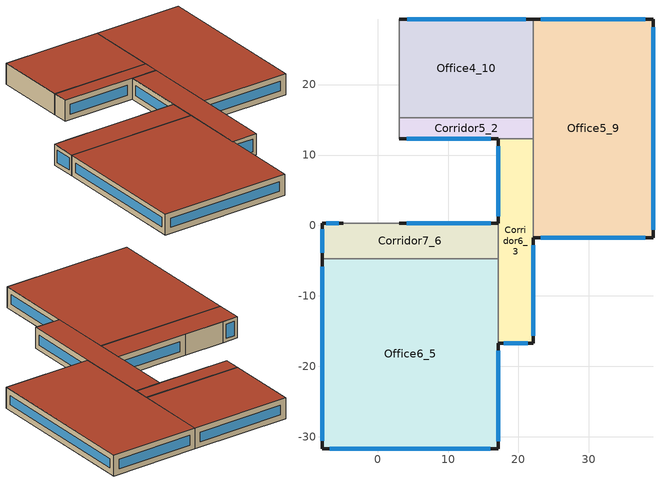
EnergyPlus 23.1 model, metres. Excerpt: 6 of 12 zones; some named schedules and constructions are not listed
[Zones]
Corridor5_2
 floor outside (90.1-2019 Nonresidential CZ 0 Exterior Floor (Mass)): 3.11,15.28 22.11,15.28 22.11,12.28 3.11,12.28 z7.07
 wall outside (90.1-2019 Nonresidential CZ 0 Exterior Wall (Mass)): 3.11,12.28 17.11,12.28 z7.07:11.07
 wall to Corridor4_4 (Interior Partition (Mass)): 3.11,15.28 3.11,12.28 z7.07:11.07
 wall to Corridor6_3 (Interior Partition (Mass)): 17.11,12.28 22.11,12.28 z7.07:11.07
 wall to Office5_9 (Interior Partition (Mass)): 22.11,12.28 22.11,15.28 z7.07:11.07
 wall to Office4_10 (Interior Partition (Mass)): 22.11,15.28 3.11,15.28 z7.07:11.07
 window (DoublePaneLoEe2): 4.16,12.28 16.05,12.28 z8.13:10.02
 roof outside (90.1-2019 Nonresidential CZ 0 Exterior Roof (Mass)): 3.11,15.28 3.11,12.28 22.11,12.28 22.11,15.28 z11.07
Corridor6_3
 floor outside (90.1-2019 Nonresidential CZ 0 Exterior Floor (Mass)): 17.11,12.28 22.11,12.28 22.11,-16.72 17.11,-16.72 z7.07
 wall outside (90.1-2019 Nonresidential CZ 0 Exterior Wall (Mass)): 17.11,12.28 17.11,0.28 / 17.11,-16.72 22.11,-16.72 22.11,-1.72 z7.07:11.07
 wall to Office6_5 (Interior Partition (Mass)): 17.11,-4.72 17.11,-16.72 z7.07:11.07
 wall to Corridor7_6 (Interior Partition (Mass)): 17.11,0.28 17.11,-4.72 z7.07:11.07
 wall to Office5_9 (Interior Partition (Mass)): 22.11,-1.72 22.11,12.28 z7.07:11.07
 window (DoublePaneLoEe2): 17.11,11.25 17.11,1.32 z8.11:10.04; 17.92,-16.72 21.29,-16.72 z7.89:10.26; 22.11,-15.65 22.11,-2.78 z8.14:10.01
 roof outside (90.1-2019 Nonresidential CZ 0 Exterior Roof (Mass)): 17.11,12.28 17.11,-16.72 22.11,-16.72 22.11,12.28 z11.07
Office6_5
 floor outside (90.1-2019 Nonresidential CZ 0 Exterior Floor (Mass)): -7.89,-31.72 -7.89,-4.72 17.11,-4.72 17.11,-31.72 z7.07
 wall outside (90.1-2019 Nonresidential CZ 0 Exterior Wall (Mass)): -7.89,-4.72 -7.89,-31.72 17.11,-31.72 17.11,-16.72 z7.07:11.07
 wall to Corridor7_6 (Interior Partition (Mass)): 17.11,-4.72 -7.89,-4.72 z7.07:11.07
 window (DoublePaneLoEe2): -6.77,-31.72 15.99,-31.72 z8.19:9.95; 17.11,-30.65 17.11,-17.78 z8.14:10.01; -7.89,-5.84 -7.89,-30.59 z8.2:9.95
 roof outside (90.1-2019 Nonresidential CZ 0 Exterior Roof (Mass)): -7.89,-31.72 17.11,-31.72 17.11,-4.72 -7.89,-4.72 z11.07
Corridor7_6
 floor outside (90.1-2019 Nonresidential CZ 0 Exterior Floor (Mass)): -7.89,-4.72 -7.89,0.28 17.11,0.28 17.11,-4.72 z7.07
 wall outside (90.1-2019 Nonresidential CZ 0 Exterior Wall (Mass)): -4.89,0.28 -7.89,0.28 -7.89,-4.72 / 17.11,0.28 3.11,0.28 z7.07:11.07
 wall to Corridor4_4 (Interior Partition (Mass)_FLIPPED): 3.11,0.28 -4.89,0.28 z7.07:11.07
 window (DoublePaneLoEe2): -5.52,0.28 -7.27,0.28 z7.7:10.45; 16.05,0.28 4.16,0.28 z8.13:10.02; -7.89,-0.53 -7.89,-3.9 z7.89:10.26
 roof outside (90.1-2019 Nonresidential CZ 0 Exterior Roof (Mass)): -7.89,-4.72 17.11,-4.72 17.11,0.28 -7.89,0.28 z11.07
Office5_9
 floor outside (90.1-2019 Nonresidential CZ 0 Exterior Floor (Mass)): 22.11,-1.72 22.11,29.28 39.11,29.28 39.11,-1.72 z7.07
 wall outside (90.1-2019 Nonresidential CZ 0 Exterior Wall (Mass)): 22.11,-1.72 39.11,-1.72 39.11,29.28 22.11,29.28 z7.07:11.07
 wall to Office4_10 (Interior Partition (Mass)): 22.11,29.28 22.11,15.28 z7.07:11.07
 window (DoublePaneLoEe2): 23.19,-1.72 38.02,-1.72 / 38.02,29.28 23.19,29.28 z8.16:9.99; 39.11,-0.58 39.11,28.15 z8.21:9.94
 roof outside (90.1-2019 Nonresidential CZ 0 Exterior Roof (Mass)): 22.11,-1.72 39.11,-1.72 39.11,29.28 22.11,29.28 z11.07
Office4_10
 floor outside (90.1-2019 Nonresidential CZ 0 Exterior Floor (Mass)): 3.11,29.28 22.11,29.28 22.11,15.28 3.11,15.28 z7.07
 wall outside (90.1-2019 Nonresidential CZ 0 Exterior Wall (Mass)): 22.11,29.28 3.11,29.28 z7.07:11.07
 wall to Corridor4_4 (Interior Partition (Mass)_FLIPPED): 3.11,29.28 3.11,15.28 z7.07:11.07
 window (DoublePaneLoEe2): 21.01,29.28 4.2,29.28 z8.17:9.98
 roof outside (90.1-2019 Nonresidential CZ 0 Exterior Roof (Mass)): 3.11,29.28 3.11,15.28 22.11,15.28 22.11,29.28 z11.07
[Schedule:Week:Daily]
NatVentAvail_Office5_9_8: cbb73d07-902a-4671-bbc8-ca8a6dde22cd, a71a417e-d4df-48dd-96e8-f5cebb9f622c, daca385f-3f03-440a-9516-d4134d30dc28, 3987a1c3-85bd-4c42-92fa-4025ebfa69ac, c6b34083-8a2e-4591-a558-b03e2efde80a, 2635f401-7cb6-4885-a873-d83ec9d3d333, b930cbea-39b9-4d41-bc41-e8a4113a257c, cbb73d07-902a-4671-bbc8-ca8a6dde22cd, cbb73d07-902a-4671-bbc8-ca8a6dde22cd, cbb73d07-902a-4671-bbc8-ca8a6dde22cd, cbb73d07-902a-4671-bbc8-ca8a6dde22cd, cbb73d07-902a-4671-bbc8-ca8a6dde22cd
NatVentAvail_Office5_9_9: 74230180-4c0a-41b1-a895-da9095738c02, acffe17d-ba74-4bf8-b001-e80e59c8c130, b930cbea-39b9-4d41-bc41-e8a4113a257c, 06485f3a-aade-423b-ac43-24b2eb0fab13, 358d3502-b07b-49e5-a001-90df4720419d, 2cb54b0b-2641-44c5-84a6-8f71fd106f59, 43399a00-a045-4d83-bbb2-3dfe9da4c5b4, 74230180-4c0a-41b1-a895-da9095738c02, 74230180-4c0a-41b1-a895-da9095738c02, 74230180-4c0a-41b1-a895-da9095738c02, 74230180-4c0a-41b1-a895-da9095738c02, 74230180-4c0a-41b1-a895-da9095738c02
NatVentAvail_Office5_9_10: a2fb1bfa-c4d9-4130-8ec6-f4b01a015260, b930cbea-39b9-4d41-bc41-e8a4113a257c, f4b05cfc-72e3-484a-9682-a873cfb7f05f, 30cb45e8-6afa-4cbb-8642-6ad9a42456a1, a5cee800-7363-4040-ad6f-e54c5ef976b2, 276f90fc-d980-4af6-b1d0-4bfffd4e3cd2, b50614cd-1746-4bc0-90f0-7d304ac52b2b, a2fb1bfa-c4d9-4130-8ec6-f4b01a015260, a2fb1bfa-c4d9-4130-8ec6-f4b01a015260, a2fb1bfa-c4d9-4130-8ec6-f4b01a015260, a2fb1bfa-c4d9-4130-8ec6-f4b01a015260, a2fb1bfa-c4d9-4130-8ec6-f4b01a015260
NatVentAvail_Office5_9_11: b930cbea-39b9-4d41-bc41-e8a4113a257c, 4f301a6f-236c-4310-9b20-a7926faac36f, de92f683-ff83-4cef-9dfa-bdbcabe8895b, 0b61f763-56c2-4a83-9a58-bfa3ed2d6a75, c97d197c-929e-405b-aa0c-30d4b1da4ddb, 45f0b060-53ba-409a-bbf3-dd96b4b6e9e0, 5263bc76-4f65-48ba-90d0-cb96716400e0, b930cbea-39b9-4d41-bc41-e8a4113a257c, b930cbea-39b9-4d41-bc41-e8a4113a257c, b930cbea-39b9-4d41-bc41-e8a4113a257c, b930cbea-39b9-4d41-bc41-e8a4113a257c, b930cbea-39b9-4d41-bc41-e8a4113a257c
NatVentAvail_Office5_9_12: be28e230-47f0-480d-8cf6-8eb2f75102ab, c5e26b82-dd70-43ee-84fd-6c98e4705544, 76a52eb4-657f-46a9-891e-94b723149b4f, 23f0be58-1a81-48a8-9a6c-16a9ccec1fa9, c3cb8121-0264-4a7e-8b99-b95473eaebcc, ab1708b4-9434-46e2-8958-fe9d345984b3, a81393ee-eb58-4265-bd76-0f3e2dc411dc, be28e230-47f0-480d-8cf6-8eb2f75102ab, be28e230-47f0-480d-8cf6-8eb2f75102ab, be28e230-47f0-480d-8cf6-8eb2f75102ab, be28e230-47f0-480d-8cf6-8eb2f75102ab, be28e230-47f0-480d-8cf6-8eb2f75102ab
NatVentAvail_Office5_9_13: 7d7b8a1c-40be-4adb-82cb-69551fb11ed8, e03a463f-97d7-43ff-b4ed-91e51b1cd1b7, 48262071-2428-4293-94b1-d23b179bbe88, 23e3fbca-68a9-4c4c-8488-be589f267f7b, 6676f34e-c470-47d3-b0b5-80ff68e93c25, 378217e3-61df-4a4c-928a-ff02ea0323e7, 0e8f5745-8426-43ae-ba44-12d5bdafcade, 7d7b8a1c-40be-4adb-82cb-69551fb11ed8, 7d7b8a1c-40be-4adb-82cb-69551fb11ed8, 7d7b8a1c-40be-4adb-82cb-69551fb11ed8, 7d7b8a1c-40be-4adb-82cb-69551fb11ed8, 7d7b8a1c-40be-4adb-82cb-69551fb11ed8
NatVentAvail_Office5_9_14: 06d83c67-cca3-4705-af22-2d178984e95e, 9b905370-de81-4ca0-a2c9-79d887a45048, f79c1e54-ff10-4702-a906-8a15145049de, db20b12c-3cb9-4ad7-8c3d-d81ca5d06d17, 7eb0a93c-7be0-43a1-90bd-2422bf6e2bb8, 485d5804-5f80-455c-acca-1022a8f79659, 643e037d-fe35-4a53-b04a-52931c3167e3, 06d83c67-cca3-4705-af22-2d178984e95e, 06d83c67-cca3-4705-af22-2d178984e95e, 06d83c67-cca3-4705-af22-2d178984e95e, 06d83c67-cca3-4705-af22-2d178984e95e, 06d83c67-cca3-4705-af22-2d178984e95e
NatVentAvail_Office5_9_15: a0c6edab-b14d-4783-89e0-9dc9a3df6dae, c78fc51e-dcba-485a-ab48-d8f216c6ec5d, 902277fd-d57e-4fb6-bea5-0ef18ca370a4, b393b628-0fa7-4727-933b-61eb40549425, 3c36fa1b-0849-4ff2-9c2d-48a09b6443c6, 98cd1a2e-8658-48e0-be66-a2b67b63571a, 2a14485f-f3bd-4161-82c7-3ce6857f129a, a0c6edab-b14d-4783-89e0-9dc9a3df6dae, a0c6edab-b14d-4783-89e0-9dc9a3df6dae, a0c6edab-b14d-4783-89e0-9dc9a3df6dae, a0c6edab-b14d-4783-89e0-9dc9a3df6dae, a0c6edab-b14d-4783-89e0-9dc9a3df6dae
NatVentAvail_Office5_9_16: 0494cb22-4b0c-4090-86ab-2b135fcda9cc, 4091c8a6-ed0a-4f1a-8fa1-ce8d32ba7d3f, 77219de6-0978-454d-a12b-65d9108a852f, adb7e2e0-dfce-4876-8cf2-3553914c4574, 8dd0a794-383e-4f22-b372-b699ebd0992f, 19f0c3df-5c98-4fde-ab79-ff35534fb66b, c2288193-e73d-474a-842d-96b0f3b79609, 0494cb22-4b0c-4090-86ab-2b135fcda9cc, 0494cb22-4b0c-4090-86ab-2b135fcda9cc, 0494cb22-4b0c-4090-86ab-2b135fcda9cc, 0494cb22-4b0c-4090-86ab-2b135fcda9cc, 0494cb22-4b0c-4090-86ab-2b135fcda9cc
NatVentAvail_Office5_9_17: 33109c49-f5d3-472f-bd17-42508a1ffa88, 1d1429a2-90b7-4f75-a421-6138da685bef, 5d7694ac-7888-40bc-8940-9f207f44aca5, 66aed7d0-7128-4772-8045-84ab34d9a687, 7d1ebb44-cce3-4f3a-92b2-8306892c4f7b, 08f4a819-a6b1-4143-8366-9abb118e4348, 1f6a0229-8a9e-4734-bf61-7de13560bf0e, 33109c49-f5d3-472f-bd17-42508a1ffa88, 33109c49-f5d3-472f-bd17-42508a1ffa88, 33109c49-f5d3-472f-bd17-42508a1ffa88, 33109c49-f5d3-472f-bd17-42508a1ffa88, 33109c49-f5d3-472f-bd17-42508a1ffa88
NatVentAvail_Office5_9_18: 1bd90e57-d958-4346-a1e2-0d562759d591, 586e52e9-df0d-4826-b975-b325054d28a0, 6803c44e-31c4-4556-93ed-9df1956b43a5, 1bd90e57-d958-4346-a1e2-0d562759d591, 4d91c5f3-340d-4dc3-9ada-8aad9df8c9d1, 2987e560-4526-436f-b8e1-48f2d278802f, e2f45772-32b8-4041-8102-7da9ada32e36, 1bd90e57-d958-4346-a1e2-0d562759d591, 1bd90e57-d958-4346-a1e2-0d562759d591, 1bd90e57-d958-4346-a1e2-0d562759d591, 1bd90e57-d958-4346-a1e2-0d562759d591, 1bd90e57-d958-4346-a1e2-0d562759d591
NatVentAvail_Office5_9_19: 9134048f-3859-4415-9ed4-f7444dcc507c, 6b69bab7-dd3d-4751-85fb-581a92924ee8, 62f0bce8-1881-4049-a340-c6674fdebec3, 36648d62-8a40-43e9-9982-2b92baa52a15, 162663a8-3a70-4395-b6a1-b9a779cff55a, 053bfc48-d830-411f-8911-2f244716abe2, 4a6a0131-60b4-48fc-ab76-053aea7ee0fe, 9134048f-3859-4415-9ed4-f7444dcc507c, 9134048f-3859-4415-9ed4-f7444dcc507c, 9134048f-3859-4415-9ed4-f7444dcc507c, 9134048f-3859-4415-9ed4-f7444dcc507c, 9134048f-3859-4415-9ed4-f7444dcc507c
NatVentAvail_Office5_9_20: f8345704-d31d-40fd-88b6-e4970249c293, 2ee20784-e430-4260-a4ce-600f60d78ab6, 9134048f-3859-4415-9ed4-f7444dcc507c, d11c283d-5dee-439d-b7f2-228566e91f22, 1217e71b-d2a7-41f2-a225-0d21ba4ecec7, 42528739-f633-49a2-a38b-8b929cf420f6, a367aa53-eeea-4ff7-897c-ef5e568e7c5e, f8345704-d31d-40fd-88b6-e4970249c293, f8345704-d31d-40fd-88b6-e4970249c293, f8345704-d31d-40fd-88b6-e4970249c293, f8345704-d31d-40fd-88b6-e4970249c293, f8345704-d31d-40fd-88b6-e4970249c293
NatVentAvail_Office5_9_21: 5eb2e546-f304-4a15-acfe-63f14c1946ad, 1dbcecba-8097-43f8-9d4c-f16a29861730, 003056ff-bbf4-44bc-9398-bf33fda58a93, 80cb1e91-8182-49b5-aa72-dbc3962e2512, 1c30971f-1879-430a-aa45-4df908731467, ee8e8f91-9dce-448e-8889-cd188c960ced, d9dad5fd-bbd4-48c7-b673-83944b43c590, 5eb2e546-f304-4a15-acfe-63f14c1946ad, 5eb2e546-f304-4a15-acfe-63f14c1946ad, 5eb2e546-f304-4a15-acfe-63f14c1946ad, 5eb2e546-f304-4a15-acfe-63f14c1946ad, 5eb2e546-f304-4a15-acfe-63f14c1946ad
NatVentAvail_Office5_9_22: bff58965-9f1a-46c8-9463-f46d51d88d8f, b315b1db-a6e0-4038-a913-d38542d5fbd4, 05569052-b2ac-4bce-ad88-8a61c5fc8969, defb32ea-24f4-4e4b-8716-19d31397d206, a6e113e6-9fa4-4505-a05b-824c0247aeb1, ace6e12e-48a4-4ecd-a18d-52a5a243a985, 6dc2537d-0a03-47fa-a77c-5a833ab77bb5, bff58965-9f1a-46c8-9463-f46d51d88d8f, bff58965-9f1a-46c8-9463-f46d51d88d8f, bff58965-9f1a-46c8-9463-f46d51d88d8f, bff58965-9f1a-46c8-9463-f46d51d88d8f, bff58965-9f1a-46c8-9463-f46d51d88d8f
NatVentAvail_Office5_9_23: 6b015fcc-1c3c-4941-b25b-f88bba430fe4, 1dc23990-b21d-44e6-a830-d137ce4edb57, 93058f61-8a61-4dce-a8a6-d366de03bb96, 26e5e8ca-6ab7-45f0-868d-c5f2426f1d02, 5ed198e5-c42d-4b32-b84f-91fddf4d7995, c61aa55f-19a6-452c-be75-6b025725d57b, bfbf23fb-7f60-4e1d-80c7-f9bfacc2235e, 6b015fcc-1c3c-4941-b25b-f88bba430fe4, 6b015fcc-1c3c-4941-b25b-f88bba430fe4, 6b015fcc-1c3c-4941-b25b-f88bba430fe4, 6b015fcc-1c3c-4941-b25b-f88bba430fe4, 6b015fcc-1c3c-4941-b25b-f88bba430fe4
NatVentAvail_Office5_9_24: d81008ea-0ef1-42f4-8b93-116913177856, ff39baec-7d08-42bb-9ca7-c08e12b31a75, 952e38fc-f187-46c2-8118-2f22b7edbe8e, 661f89e0-2c77-4466-9659-9a4d4e0955ed, a24e817e-d7c4-4e9d-84f7-0d731f938faa, 8c9ef089-44e7-49b0-b9a2-d15373f7c266, cfbebe6c-322a-44fe-82de-5dace4b901e1, d81008ea-0ef1-42f4-8b93-116913177856, d81008ea-0ef1-42f4-8b93-116913177856, d81008ea-0ef1-42f4-8b93-116913177856, d81008ea-0ef1-42f4-8b93-116913177856, d81008ea-0ef1-42f4-8b93-116913177856
NatVentAvail_Office5_9_25: cf390dac-a6b0-493e-b0ab-5dfc42f325a2, e2168ef2-75c0-4e54-aeeb-574722865ae5, 3612b8da-0a1d-4bb5-975c-bc49aac4a66a, 2a12ae5c-28bb-47a0-9583-b887f3a75423, 0f064b5b-c240-4889-b312-b1afbb1b3080, 480564b9-6e69-421f-9da6-98e190945bc0, 0b282aca-63d1-4592-9092-9f908b255c2f, cf390dac-a6b0-493e-b0ab-5dfc42f325a2, cf390dac-a6b0-493e-b0ab-5dfc42f325a2, cf390dac-a6b0-493e-b0ab-5dfc42f325a2, cf390dac-a6b0-493e-b0ab-5dfc42f325a2, cf390dac-a6b0-493e-b0ab-5dfc42f325a2
NatVentAvail_Office5_9_26: ab5e79c8-c731-4c4b-9b19-0cbc05421b53, 3d7cd9c2-9e2f-4e36-afe2-d09dc96656b8, c1883777-db42-48fb-913a-34224a057195, c442618a-c6bb-4b57-b794-ed35fa7a8599, 88c542ff-a565-43e3-bf89-3be04c31fac9, 68484347-67a9-4969-9549-f2269ef15901, 8b0c793b-0cc6-4793-afe8-5518564d05c5, ab5e79c8-c731-4c4b-9b19-0cbc05421b53, ab5e79c8-c731-4c4b-9b19-0cbc05421b53, ab5e79c8-c731-4c4b-9b19-0cbc05421b53, ab5e79c8-c731-4c4b-9b19-0cbc05421b53, ab5e79c8-c731-4c4b-9b19-0cbc05421b53
NatVentAvail_Office5_9_27: b532e9f1-5cc5-407f-8e95-a1f0581b48a0, eecf37eb-63f2-4172-8db8-663c2075951e, de0cee79-f4e2-43f8-85f6-0c5ec25d84fc, 366290a2-953d-48a8-8a2c-5b778ea93e2c, 80b5f057-fb8e-46b0-a4ec-d8eb5165deb7, 3a6c8460-1b3c-4491-982d-6ef82747092e, ededa92f-c344-4d5c-9023-077afd832e67, b532e9f1-5cc5-407f-8e95-a1f0581b48a0, b532e9f1-5cc5-407f-8e95-a1f0581b48a0, b532e9f1-5cc5-407f-8e95-a1f0581b48a0, b532e9f1-5cc5-407f-8e95-a1f0581b48a0, b532e9f1-5cc5-407f-8e95-a1f0581b48a0
NatVentAvail_Office5_9_28: 0fb96043-629a-4eba-a1f0-31ff6c97335b, e1fb9978-9800-47b8-87b2-577aa9bc38ed, 7ad6bfde-2474-4cbd-a92a-e1b1bce9b70d, 99a48a99-d27e-4c86-b699-a55d902ae00e, 66aed7d0-7128-4772-8045-84ab34d9a687, 7ac3ae6c-6db0-416c-8dca-e7cf8c18f3f7, 5eb2e546-f304-4a15-acfe-63f14c1946ad, 0fb96043-629a-4eba-a1f0-31ff6c97335b, 0fb96043-629a-4eba-a1f0-31ff6c97335b, 0fb96043-629a-4eba-a1f0-31ff6c97335b, 0fb96043-629a-4eba-a1f0-31ff6c97335b, 0fb96043-629a-4eba-a1f0-31ff6c97335b
NatVentAvail_Office5_9_29: 833e0c65-b258-4c05-8b50-3be3c502e880, 36008108-1eb2-4853-a6e7-693b7c98b7b7, fa24099c-fc46-4c95-9ba8-4aaceaa2db06, 3b358c82-70ed-4e00-abaf-ae6bd9c25d5b, 66aed7d0-7128-4772-8045-84ab34d9a687, 66aed7d0-7128-4772-8045-84ab34d9a687, 28af5d3a-b3da-4764-848b-a33b866506bd, 833e0c65-b258-4c05-8b50-3be3c502e880, 833e0c65-b258-4c05-8b50-3be3c502e880, 833e0c65-b258-4c05-8b50-3be3c502e880, 833e0c65-b258-4c05-8b50-3be3c502e880, 833e0c65-b258-4c05-8b50-3be3c502e880
NatVentAvail_Office5_9_30: 054ce260-fa0a-4ee8-8cf5-b3ef76e8524d, b930cbea-39b9-4d41-bc41-e8a4113a257c, f64eb939-440b-4b6f-9ad8-8afa15336bed, b633969e-3a8a-4afa-bf00-228a451d54bd, 1a973419-1e47-4710-9e74-32920631ef2c, 833b29b5-e2fd-4f22-b75b-594ffbea0386, 55ec55d4-fe4c-4e88-9d37-4ec309934865, 054ce260-fa0a-4ee8-8cf5-b3ef76e8524d, 054ce260-fa0a-4ee8-8cf5-b3ef76e8524d, 054ce260-fa0a-4ee8-8cf5-b3ef76e8524d, 054ce260-fa0a-4ee8-8cf5-b3ef76e8524d, 054ce260-fa0a-4ee8-8cf5-b3ef76e8524d
NatVentAvail_Office5_9_31: 871335e7-5461-4a45-9987-77f9073991ba, d11c283d-5dee-439d-b7f2-228566e91f22, fa24099c-fc46-4c95-9ba8-4aaceaa2db06, f6a4d7d8-0012-4467-8c63-d6d972675929, fd9623e8-7281-4809-8799-ad86b18f448e, c321b790-a382-4bc5-81ad-44893205e578, 09ffdced-31e2-48ff-aaca-34cf5b686207, 871335e7-5461-4a45-9987-77f9073991ba, 871335e7-5461-4a45-9987-77f9073991ba, 871335e7-5461-4a45-9987-77f9073991ba, 871335e7-5461-4a45-9987-77f9073991ba, 871335e7-5461-4a45-9987-77f9073991ba
NatVentAvail_Office5_9_32: b0704ff8-1304-4a95-ad68-2416e600bcef, 46da602b-4ed2-4c78-8b61-70fed66ddd43, d7c79b50-0c8e-43cd-b7b6-5e0157c4b51c, 433ecec4-9c22-43fe-ad96-76d9ab120c43, b7fcda87-b28d-4459-aa97-5427d66b0ebe, 6d01fbac-3dae-4c19-9ffc-6c94d5c21f34, e3185faa-7fa8-4afd-8688-40d07bcee633, b0704ff8-1304-4a95-ad68-2416e600bcef, b0704ff8-1304-4a95-ad68-2416e600bcef, b0704ff8-1304-4a95-ad68-2416e600bcef, b0704ff8-1304-4a95-ad68-2416e600bcef, b0704ff8-1304-4a95-ad68-2416e600bcef
NatVentAvail_Office5_9_33: 7fa0f07e-5695-4416-8ca5-5858fd257a59, 15750c7c-bc88-4fba-b681-886960c94160, d8c070f4-0b3b-4b56-aaef-aeb245bb8b20, bc7a3619-8a33-4c57-8245-2976ca370995, a785107e-501f-4021-b728-1b0587c82fd1, 003056ff-bbf4-44bc-9398-bf33fda58a93, 4d18d2ac-6b73-4269-85ad-400b08a21c5f, 7fa0f07e-5695-4416-8ca5-5858fd257a59, 7fa0f07e-5695-4416-8ca5-5858fd257a59, 7fa0f07e-5695-4416-8ca5-5858fd257a59, 7fa0f07e-5695-4416-8ca5-5858fd257a59, 7fa0f07e-5695-4416-8ca5-5858fd257a59
NatVentAvail_Office5_9_34: 7ac074e6-fa27-4548-bb6b-2d8be2097db8, 210d9d14-c652-4047-b80b-96d1eeb430a6, 4d3406c0-467b-4c6d-ad3b-680af0e7b734, c0939167-b2da-4827-8dd7-cc52ad57055f, 9445699b-b4ef-4317-8c12-a48dcc994979, 5ffa1d28-7272-4dba-837e-875be24caef8, 22a4e716-60c4-4fd2-b1d3-af169cdc5175, 7ac074e6-fa27-4548-bb6b-2d8be2097db8, 7ac074e6-fa27-4548-bb6b-2d8be2097db8, 7ac074e6-fa27-4548-bb6b-2d8be2097db8, 7ac074e6-fa27-4548-bb6b-2d8be2097db8, 7ac074e6-fa27-4548-bb6b-2d8be2097db8
NatVentAvail_Office5_9_35: 10f46957-c14c-40c1-888a-ab47b0e53812, 22780c4f-40ae-4bb6-8355-ff615b0a914d, 60439f76-d454-422c-9118-9fcac7943ff4, 66fe8104-bc31-4536-8132-a7c72076e130, 81d55f83-0206-4f80-bb88-e9742a553588, 818af9a8-0244-4f70-8b61-f0f6c1ce97af, 6e56d63a-0bde-4164-a57e-2884e03e9fe0, 10f46957-c14c-40c1-888a-ab47b0e53812, 10f46957-c14c-40c1-888a-ab47b0e53812, 10f46957-c14c-40c1-888a-ab47b0e53812, 10f46957-c14c-40c1-888a-ab47b0e53812, 10f46957-c14c-40c1-888a-ab47b0e53812
NatVentAvail_Office5_9_36: 379e3bd8-afff-4b88-8358-b7ab65219ed3, f8345704-d31d-40fd-88b6-e4970249c293, 41d75a5d-196f-4858-b474-6630abd16e93, b746dec9-6a0e-4726-8efb-e00b6be6b6d2, 5fa33f8c-6d6d-4c77-815f-692242e88418, 5f07cccf-6a91-47f8-bfbc-7ac40f07d129, 3612b8da-0a1d-4bb5-975c-bc49aac4a66a, 379e3bd8-afff-4b88-8358-b7ab65219ed3, 379e3bd8-afff-4b88-8358-b7ab65219ed3, 379e3bd8-afff-4b88-8358-b7ab65219ed3, 379e3bd8-afff-4b88-8358-b7ab65219ed3, 379e3bd8-afff-4b88-8358-b7ab65219ed3
NatVentAvail_Office5_9_37: 66aed7d0-7128-4772-8045-84ab34d9a687, e1333b56-60b0-46c2-99e9-4b3591b37579, 9c2a3811-e186-4dbc-9ce4-8f3f45987036, 979d3669-7252-4693-95bf-934e8a986e31, 70976841-2139-4231-8b80-916de2d8a35d, fbfd6f06-c4d6-4238-99d3-798bb2f8b9d1, 6bfcc87b-3a31-4a5d-be6e-5004e30752ce, 66aed7d0-7128-4772-8045-84ab34d9a687, 66aed7d0-7128-4772-8045-84ab34d9a687, 66aed7d0-7128-4772-8045-84ab34d9a687, 66aed7d0-7128-4772-8045-84ab34d9a687, 66aed7d0-7128-4772-8045-84ab34d9a687
NatVentAvail_Office5_9_38: 5a6692c2-3bd8-4093-b113-b5a800b7b418, d4361af9-c30c-4cfe-a39b-63a769bc19ac, 379e3bd8-afff-4b88-8358-b7ab65219ed3, 695b6030-9e3e-4954-b216-5e6b86a34fe8, dc53c112-40f2-4c8b-9390-7969de84fa6e, a5a94236-775a-46d3-be72-c2ee07c254b3, 873a763a-ffd0-4bc8-a8a6-6ae48cfea177, 5a6692c2-3bd8-4093-b113-b5a800b7b418, 5a6692c2-3bd8-4093-b113-b5a800b7b418, 5a6692c2-3bd8-4093-b113-b5a800b7b418, 5a6692c2-3bd8-4093-b113-b5a800b7b418, 5a6692c2-3bd8-4093-b113-b5a800b7b418
NatVentAvail_Office5_9_39: c2ac46ce-d703-499b-8642-5c076bb1a8c2, 4793df50-d3dc-4ba1-b29c-eaa3c637cd65, 45903201-a7ff-4873-9a96-1d8e6987fc98, 386deaf9-955a-441f-9b6e-b87d8cf3bdbd, 31d54c57-7f11-47a5-91bc-da82901dc5e8, 3d741f9f-b7fd-447e-acd1-030f773e8d0d, 66aed7d0-7128-4772-8045-84ab34d9a687, c2ac46ce-d703-499b-8642-5c076bb1a8c2, c2ac46ce-d703-499b-8642-5c076bb1a8c2, c2ac46ce-d703-499b-8642-5c076bb1a8c2, c2ac46ce-d703-499b-8642-5c076bb1a8c2, c2ac46ce-d703-499b-8642-5c076bb1a8c2
NatVentAvail_Office5_9_40: 3b358c82-70ed-4e00-abaf-ae6bd9c25d5b, 7340dfe7-eec6-4b0e-83a4-b6cdf010f203, b6c4c231-e14a-40f4-bf9b-4594033bda49, e2fee009-560b-47de-9586-2aa2f3331620, e57c7aef-429a-4d27-b817-a1a3ec8cd3f7, 24126a3f-e6b2-4942-917d-95195d687403, 9ad36c0f-3baf-455e-95b6-55d1f226b5a4, 3b358c82-70ed-4e00-abaf-ae6bd9c25d5b, 3b358c82-70ed-4e00-abaf-ae6bd9c25d5b, 3b358c82-70ed-4e00-abaf-ae6bd9c25d5b, 3b358c82-70ed-4e00-abaf-ae6bd9c25d5b, 3b358c82-70ed-4e00-abaf-ae6bd9c25d5b
NatVentAvail_Office5_9_41: 50cf436a-0fc2-4e54-9619-dfd907ff311a, 2647da30-0df1-41d4-a8f1-dbad08f2a42d, 2e7e4cbf-6c4f-4327-9916-3c109d2912da, 13b21d6e-0821-49a6-8c11-05e50adfc5c4, 166c80a1-bd5b-4c37-a467-a77ca881db07, 8a755759-84b5-4e14-aa9a-4447b05f04cb, 67d919c1-333d-4c8c-8cb4-091cb40a8271, 50cf436a-0fc2-4e54-9619-dfd907ff311a, 50cf436a-0fc2-4e54-9619-dfd907ff311a, 50cf436a-0fc2-4e54-9619-dfd907ff311a, 50cf436a-0fc2-4e54-9619-dfd907ff311a, 50cf436a-0fc2-4e54-9619-dfd907ff311a
NatVentAvail_Office5_9_42: dfa1d1a1-a240-4356-b6dd-7c72ad58c21e, 824ba681-8fe7-4c19-bca1-cffc6128756d, 7293414a-dfbf-445f-83dd-ed8eccbb98b2, 8f54e5d2-a9b2-488f-804d-a8c4827b04a9, 96c62d7d-f713-4e13-acb9-24721f3b48c4, 712e5a8b-d445-4563-8be7-7bf89d170922, e9e35e31-3dd4-4370-be52-59d8dd7e1b65, dfa1d1a1-a240-4356-b6dd-7c72ad58c21e, dfa1d1a1-a240-4356-b6dd-7c72ad58c21e, dfa1d1a1-a240-4356-b6dd-7c72ad58c21e, dfa1d1a1-a240-4356-b6dd-7c72ad58c21e, dfa1d1a1-a240-4356-b6dd-7c72ad58c21e
NatVentAvail_Office5_9_43: a5c1f2f4-ae9a-427a-83af-6f2081725214, 3cd9093f-16f6-450c-bd87-b75ea1c9f8c0, 11197a7d-2cf5-4a3a-b53b-c7425a4f4725, b772389e-d027-4e19-9363-2279f67ab120, 0a6beafd-9649-4f8b-9b98-5771586d6be2, 0e4a4c7a-97de-49a6-bbc2-b95a9a450003, 97319662-3008-42c6-898f-9a583bf7c875, a5c1f2f4-ae9a-427a-83af-6f2081725214, a5c1f2f4-ae9a-427a-83af-6f2081725214, a5c1f2f4-ae9a-427a-83af-6f2081725214, a5c1f2f4-ae9a-427a-83af-6f2081725214, a5c1f2f4-ae9a-427a-83af-6f2081725214
NatVentAvail_Office5_9_44: a779107e-77a2-4bf5-a5cd-e0b9ab3ca369, 2cc14214-4a17-431f-b3e2-6287a0eebc72, de160c68-7370-4ca4-ac2f-c85aaea4b271, e066c5fe-9726-4678-845b-fbcbf02c1c73, 7f05cdac-83f3-426f-aeee-058729faae82, da258078-2599-4441-8251-f2a8ed56b9ff, e961eb69-6196-47ee-a5ab-4609efecf080, a779107e-77a2-4bf5-a5cd-e0b9ab3ca369, a779107e-77a2-4bf5-a5cd-e0b9ab3ca369, a779107e-77a2-4bf5-a5cd-e0b9ab3ca369, a779107e-77a2-4bf5-a5cd-e0b9ab3ca369, a779107e-77a2-4bf5-a5cd-e0b9ab3ca369
NatVentAvail_Office5_9_45: b9f31716-6f31-4541-9ba2-50344bcb8c95, b930cbea-39b9-4d41-bc41-e8a4113a257c, 7f1fb89a-3084-47ba-ae63-e171ece6ad76, 7c3cc457-56e0-4293-8ff5-62cc353214ff, 45903201-a7ff-4873-9a96-1d8e6987fc98, 847d9462-010c-433f-af47-e00057295ef7, b9f31716-6f31-4541-9ba2-50344bcb8c95, b9f31716-6f31-4541-9ba2-50344bcb8c95, b9f31716-6f31-4541-9ba2-50344bcb8c95, b9f31716-6f31-4541-9ba2-50344bcb8c95, b9f31716-6f31-4541-9ba2-50344bcb8c95, b9f31716-6f31-4541-9ba2-50344bcb8c95
NatVentAvail_Office5_9_46: 2f068140-464e-4d33-ad4d-cbae9a3e1bc4, 824ba681-8fe7-4c19-bca1-cffc6128756d, 3ec83101-8f56-44ee-9ed5-cf1d06126cc0, 4017bf4a-3589-45be-b8bb-76c6ceced9e4, 46afd1bf-ce16-4cde-a2eb-bdcc5a917640, 89843bde-592a-4f8b-95a4-f3477f7bf965, fa9d65f5-ce2b-488a-ad0c-46271d732b47, 2f068140-464e-4d33-ad4d-cbae9a3e1bc4, 2f068140-464e-4d33-ad4d-cbae9a3e1bc4, 2f068140-464e-4d33-ad4d-cbae9a3e1bc4, 2f068140-464e-4d33-ad4d-cbae9a3e1bc4, 2f068140-464e-4d33-ad4d-cbae9a3e1bc4
NatVentAvail_Office5_9_47: d9e10ad7-51fd-4145-b6e7-93014b8f2588, e57aa025-f74d-44c8-ad91-8f324a09d30a, 946c4e68-09f5-4f11-9aed-95c10ce84668, d8932f60-c0a6-4387-9e1a-813696adf7f9, c98b6996-4ffd-4d41-8912-da14493215a4, 2e18ff48-5f9d-476e-b326-106a550564fb, 32e00edb-47e2-4eae-804b-9b9980c6fa99, d9e10ad7-51fd-4145-b6e7-93014b8f2588, d9e10ad7-51fd-4145-b6e7-93014b8f2588, d9e10ad7-51fd-4145-b6e7-93014b8f2588, d9e10ad7-51fd-4145-b6e7-93014b8f2588, d9e10ad7-51fd-4145-b6e7-93014b8f2588
NatVentAvail_Office5_9_48: 1d44939e-a907-4168-b92c-8ba9d336e79e, 6cd4a709-afa0-4b95-bb14-157b0a83d5ba, 41473d56-74af-4c88-9101-7f32721c54e1, dc852143-0bb0-42a9-ac2e-99d3bc655bf2, 76882299-0c36-46cb-a397-7691c0ed277e, e48911b6-987d-4dbf-ab65-d282ab3fb483, ea042886-315d-4c8d-b018-539c2f725a75, 1d44939e-a907-4168-b92c-8ba9d336e79e, 1d44939e-a907-4168-b92c-8ba9d336e79e, 1d44939e-a907-4168-b92c-8ba9d336e79e, 1d44939e-a907-4168-b92c-8ba9d336e79e, 1d44939e-a907-4168-b92c-8ba9d336e79e
NatVentAvail_Office5_9_49: ca57bcbc-12f7-49bb-82a5-0c9e4e5dd167, a6a27a87-4e34-4a7d-8efd-05889b22b597, 8c7d7e3f-dd81-4de0-8571-9261eabf6db6, 4480cba3-b44f-48b2-a9a1-08f392aea732, 943d6d1e-1e94-4810-9989-480de998c5ae, 36f0d60e-f698-4391-bf0f-744799e2ef16, 8ac1d95d-96e7-48e2-83b5-6a5e3e9713d4, ca57bcbc-12f7-49bb-82a5-0c9e4e5dd167, ca57bcbc-12f7-49bb-82a5-0c9e4e5dd167, ca57bcbc-12f7-49bb-82a5-0c9e4e5dd167, ca57bcbc-12f7-49bb-82a5-0c9e4e5dd167, ca57bcbc-12f7-49bb-82a5-0c9e4e5dd167
NatVentAvail_Office5_9_50: f1408c1c-1257-4793-bf68-a6430b0ba2e4, b6c4c231-e14a-40f4-bf9b-4594033bda49, 6eb091f9-cfdd-4e0f-86e4-9d01e58cf513, 52a766e8-2e67-4868-869b-202642312fd1, 99d8494d-338e-4d5f-9e86-98e8d121d9ac, 2ceb80d7-42e1-4379-b31c-49ad59509332, b1d4242b-1cb3-4e89-ac94-0b46fe67734f, f1408c1c-1257-4793-bf68-a6430b0ba2e4, f1408c1c-1257-4793-bf68-a6430b0ba2e4, f1408c1c-1257-4793-bf68-a6430b0ba2e4, f1408c1c-1257-4793-bf68-a6430b0ba2e4, f1408c1c-1257-4793-bf68-a6430b0ba2e4
NatVentAvail_Office5_9_51: 097c0ba5-5173-4d04-97af-a5ec81812edc, a338013e-b9f0-4902-9644-a3232e02099a, f7e3c77e-5449-477e-a471-9f25252e6c5f, 67953caa-6fbe-4459-a01d-3ac6bac9e99b, d0571d5d-8edd-40a7-8ed0-0ffebc72d55c, 9a06251b-1e92-44a9-9911-779338e8aaf9, c321b790-a382-4bc5-81ad-44893205e578, 097c0ba5-5173-4d04-97af-a5ec81812edc, 097c0ba5-5173-4d04-97af-a5ec81812edc, 097c0ba5-5173-4d04-97af-a5ec81812edc, 097c0ba5-5173-4d04-97af-a5ec81812edc, 097c0ba5-5173-4d04-97af-a5ec81812edc
NatVentAvail_Office5_9_52: 24820846-7d14-43a7-9a9e-707d37791b36, 24820846-7d14-43a7-9a9e-707d37791b36, 24820846-7d14-43a7-9a9e-707d37791b36, 24820846-7d14-43a7-9a9e-707d37791b36, 24820846-7d14-43a7-9a9e-707d37791b36, 24820846-7d14-43a7-9a9e-707d37791b36, 24820846-7d14-43a7-9a9e-707d37791b36, 24820846-7d14-43a7-9a9e-707d37791b36, 24820846-7d14-43a7-9a9e-707d37791b36, 24820846-7d14-43a7-9a9e-707d37791b36, 24820846-7d14-43a7-9a9e-707d37791b36, 24820846-7d14-43a7-9a9e-707d37791b36
CoolAvail_Office4_10_0: e8a7a456-f35c-41db-abb5-3854b57a4a8d, 430e0d3d-58c2-4aec-afdb-d605db7b8648, ab0c3027-7817-4d72-b5c0-cd980231a761, 14b6d13f-a473-471b-9fbb-08d581a0ce02, a48b88f9-07e0-4010-96dc-59713181a363, 89de34d2-2dd9-4049-9d22-85784dc181bc, 338409f4-23da-4a95-87bb-b5453c6bfbe3, e8a7a456-f35c-41db-abb5-3854b57a4a8d, e8a7a456-f35c-41db-abb5-3854b57a4a8d, e8a7a456-f35c-41db-abb5-3854b57a4a8d, e8a7a456-f35c-41db-abb5-3854b57a4a8d, e8a7a456-f35c-41db-abb5-3854b57a4a8d
CoolAvail_Office4_10_1: 7b3c559d-0aef-43ea-a2ce-0318257733e3, e7ed4a42-523c-45b9-9ee1-2246b49d0102, d9997ec5-5d7d-4562-a451-0712c9815192, efa306bb-c40d-4702-b829-d0e4e0c31acd, 5be4ba0f-0204-4927-8aec-d1636d45171a, 2f66b8c4-6ef0-4fbd-8ce6-974ce3c89f0c, caf824a4-a3be-4083-a551-7f421d542df5, 7b3c559d-0aef-43ea-a2ce-0318257733e3, 7b3c559d-0aef-43ea-a2ce-0318257733e3, 7b3c559d-0aef-43ea-a2ce-0318257733e3, 7b3c559d-0aef-43ea-a2ce-0318257733e3, 7b3c559d-0aef-43ea-a2ce-0318257733e3
CoolAvail_Office4_10_2: a9c2fa70-b016-4470-8a54-b6d90d6445cd, f058fb93-0cec-49a4-ae9b-0f11016973ab, 5be4ba0f-0204-4927-8aec-d1636d45171a, 06497613-a484-4b64-b070-3ea0d2b0b9f8, 430e0d3d-58c2-4aec-afdb-d605db7b8648, a5c7f385-74d1-49b4-a6a0-fcf7fbfdf335, b03e3c72-2ed8-495e-a120-07ad8ab622b6, a9c2fa70-b016-4470-8a54-b6d90d6445cd, a9c2fa70-b016-4470-8a54-b6d90d6445cd, a9c2fa70-b016-4470-8a54-b6d90d6445cd, a9c2fa70-b016-4470-8a54-b6d90d6445cd, a9c2fa70-b016-4470-8a54-b6d90d6445cd
CoolAvail_Office4_10_3: 373ca95a-3a92-431b-a200-0ffc7b791353, 6dc2537d-0a03-47fa-a77c-5a833ab77bb5, 5647ce69-c422-4e35-89d0-5af521a42bc6, d5f30222-38cf-4038-b513-648505a551c6, c792bcbf-a619-4ebe-8713-6b6357345cc9, e8a7a456-f35c-41db-abb5-3854b57a4a8d, 889504ed-cc3c-4478-a401-feaf151c3374, 373ca95a-3a92-431b-a200-0ffc7b791353, 373ca95a-3a92-431b-a200-0ffc7b791353, 373ca95a-3a92-431b-a200-0ffc7b791353, 373ca95a-3a92-431b-a200-0ffc7b791353, 373ca95a-3a92-431b-a200-0ffc7b791353
CoolAvail_Office4_10_4: 2a90f5af-cd0d-443e-9909-4e66b2a6d2b5, 9dbb1a9e-6cc1-4dac-8232-0f6dc888a239, cea3bf1f-08fe-4b46-bf2d-c052a72e6e5e, 2d981932-6704-4ae0-a46d-5f3c6e4c6215, 68609801-f603-4097-ab0d-d89a0fc87fb2, adb6c0a4-ca9f-4441-89a3-ae0cf890318a, 9dbb1a9e-6cc1-4dac-8232-0f6dc888a239, 2a90f5af-cd0d-443e-9909-4e66b2a6d2b5, 2a90f5af-cd0d-443e-9909-4e66b2a6d2b5, 2a90f5af-cd0d-443e-9909-4e66b2a6d2b5, 2a90f5af-cd0d-443e-9909-4e66b2a6d2b5, 2a90f5af-cd0d-443e-9909-4e66b2a6d2b5
CoolAvail_Office4_10_5: 708b9954-edd7-4bbf-8c99-ca9d8d469657, 00b832de-05ed-48ef-98f5-8f74b3b03503, 37315c7c-481e-4722-a85a-669573da209f, 589703e0-bfca-48af-8786-e0e7de1ee020, 181bb2ad-51ec-49a2-ab54-77d58055a621, 04a06db5-088c-488e-bfea-54bbf27261c0, f03d95e4-1a2e-46ff-953e-a599571f40be, 708b9954-edd7-4bbf-8c99-ca9d8d469657, 708b9954-edd7-4bbf-8c99-ca9d8d469657, 708b9954-edd7-4bbf-8c99-ca9d8d469657, 708b9954-edd7-4bbf-8c99-ca9d8d469657, 708b9954-edd7-4bbf-8c99-ca9d8d469657
CoolAvail_Office4_10_6: 763d8b08-041d-4d45-a9cb-637f78540a08, 4d3406c0-467b-4c6d-ad3b-680af0e7b734, 4aae2a72-40b9-4954-b485-188fa409fe7d, 1b44bebf-92d4-4b8f-8272-5a0bedab0afa, 5cf1e3a8-82eb-4254-b502-c91e25a3afa1, d07a21bb-0a85-4795-879c-b45a037fd7d7, 666cb8e4-9a2e-47ca-baee-c9bf0db00492, 763d8b08-041d-4d45-a9cb-637f78540a08, 763d8b08-041d-4d45-a9cb-637f78540a08, 763d8b08-041d-4d45-a9cb-637f78540a08, 763d8b08-041d-4d45-a9cb-637f78540a08, 763d8b08-041d-4d45-a9cb-637f78540a08
CoolAvail_Office4_10_7: 02bd2350-1d92-4ef1-a3a6-8ae0f770aff8, 87104bfd-c2cb-46b7-97c8-a85a4f3c4e5a, b176fb6c-0df1-49e1-9448-16574a62d4b9, 84d90c66-08b4-4e4b-bf92-3c48665a6fe4, 848340ce-c395-4f50-b10f-20741e8042dd, 4f314c9a-045a-48cf-ab06-161634ac78b8, c3bd551a-a8e8-46ac-b62b-1fd2096f9fad, 02bd2350-1d92-4ef1-a3a6-8ae0f770aff8, 02bd2350-1d92-4ef1-a3a6-8ae0f770aff8, 02bd2350-1d92-4ef1-a3a6-8ae0f770aff8, 02bd2350-1d92-4ef1-a3a6-8ae0f770aff8, 02bd2350-1d92-4ef1-a3a6-8ae0f770aff8
CoolAvail_Office4_10_8: de32bc3c-c84e-45fa-900c-e48919e7307b, 7f8cfb6d-d4ad-4be6-b8c5-9fc9fcf38a63, d43daf61-b4b2-49c9-b7ea-f4bd62ad3a3d, 1e3f5b16-62ff-446e-b0f7-cd8578450525, 29c9e868-5bff-42eb-96b2-d0aec8542b23, 112673eb-49f6-49a1-bf5a-37b087540884, b69a8a62-896b-4ef4-a422-0ec6a2615c67, de32bc3c-c84e-45fa-900c-e48919e7307b, de32bc3c-c84e-45fa-900c-e48919e7307b, de32bc3c-c84e-45fa-900c-e48919e7307b, de32bc3c-c84e-45fa-900c-e48919e7307b, de32bc3c-c84e-45fa-900c-e48919e7307b
CoolAvail_Office4_10_9: 46f6d721-6904-4906-a337-3fc8ccbf81c3, 99b2a00a-68f2-4733-a140-8dbf0ac83a47, b69a8a62-896b-4ef4-a422-0ec6a2615c67, ab8a47f2-c8a9-4fac-9f75-a7c98ebd7916, 81620e2a-9733-4252-8ca6-ecea10aae41b, 388ae72f-5bdd-440c-8034-bae72f65dd33, c9316155-35b1-401e-926d-4808752c8ce7, 46f6d721-6904-4906-a337-3fc8ccbf81c3, 46f6d721-6904-4906-a337-3fc8ccbf81c3, 46f6d721-6904-4906-a337-3fc8ccbf81c3, 46f6d721-6904-4906-a337-3fc8ccbf81c3, 46f6d721-6904-4906-a337-3fc8ccbf81c3
CoolAvail_Office4_10_10: 8bbf264f-c332-41a4-84d9-a2ade2c1e71f, b69a8a62-896b-4ef4-a422-0ec6a2615c67, 533a9958-838b-4f93-89db-475d39e4c51b, 6a9abb66-4bd2-429b-9efd-fe49def27963, e7f1d87c-2f09-4d19-b292-d3417aed3de0, 7258c1f6-f87c-48c2-aec5-5a24cd91eb3e, b55cf89c-09b5-4666-b74b-f733b0be3fc3, 8bbf264f-c332-41a4-84d9-a2ade2c1e71f, 8bbf264f-c332-41a4-84d9-a2ade2c1e71f, 8bbf264f-c332-41a4-84d9-a2ade2c1e71f, 8bbf264f-c332-41a4-84d9-a2ade2c1e71f, 8bbf264f-c332-41a4-84d9-a2ade2c1e71f
CoolAvail_Office4_10_11: b69a8a62-896b-4ef4-a422-0ec6a2615c67, f3045754-e7b8-46a7-a4fe-5c10b4823175, b8c55d9c-cf91-41e5-8e9c-3524d581eb16, 4936ea22-1828-45a4-9dc0-118b25466bc1, e0236127-d030-4bee-99af-5afb2b6b5872, 847db224-25c3-440e-b712-dad1e136e9f9, 41b8ca75-8fda-4d0d-9151-3d7568cd3476, b69a8a62-896b-4ef4-a422-0ec6a2615c67, b69a8a62-896b-4ef4-a422-0ec6a2615c67, b69a8a62-896b-4ef4-a422-0ec6a2615c67, b69a8a62-896b-4ef4-a422-0ec6a2615c67, b69a8a62-896b-4ef4-a422-0ec6a2615c67
CoolAvail_Office4_10_12: 41da2fa8-287e-4b89-b23f-ff123eaf2390, a74b4e96-4858-4ea7-91a4-e40d2c2fc256, fd7cfb89-6f58-459e-88bd-2dd80de36c37, d1f14a29-5286-441c-9440-561974886a25, 29691164-6ea3-4d4e-91f2-6d079e9538a3, c69eb927-c514-4e91-aefb-89ffc00ba882, 8ba288db-10bf-4ad7-a50f-114ed6878d79, 41da2fa8-287e-4b89-b23f-ff123eaf2390, 41da2fa8-287e-4b89-b23f-ff123eaf2390, 41da2fa8-287e-4b89-b23f-ff123eaf2390, 41da2fa8-287e-4b89-b23f-ff123eaf2390, 41da2fa8-287e-4b89-b23f-ff123eaf2390
CoolAvail_Office4_10_13: 2f3a9e70-802f-4161-bfa3-ea6dd59d6a28, bfb39a66-6ef6-49cb-9175-ef611512aacd, c30c5fdc-d31d-4b3a-bebd-02206074c0b4, 86d4a1e3-06e8-427e-b76d-a58de71d7332, 750fcaa0-c91e-48d7-b9ac-a4ab5a3af4e2, d4a49226-3305-46b0-8c5c-469245a97b4f, 8afe19aa-6208-4ea8-bb8b-c281db761ddb, 2f3a9e70-802f-4161-bfa3-ea6dd59d6a28, 2f3a9e70-802f-4161-bfa3-ea6dd59d6a28, 2f3a9e70-802f-4161-bfa3-ea6dd59d6a28, 2f3a9e70-802f-4161-bfa3-ea6dd59d6a28, 2f3a9e70-802f-4161-bfa3-ea6dd59d6a28
CoolAvail_Office4_10_14: 6a45d70e-e8bc-4244-8e17-11526ab75dcf, 3c2d1ad4-0029-429b-8e9f-d410a073537b, 9a60c062-b64a-4a8f-844f-6a1bd758b4bd, dc433c08-3be4-4e9a-8e42-17c60e125d67, 90a36627-5034-475c-930e-03167d5dced8, 8749fe76-2ea2-4657-bfc2-a82d20db9fa5, 07997b36-958c-400b-8440-fe9817ddf4c3, 6a45d70e-e8bc-4244-8e17-11526ab75dcf, 6a45d70e-e8bc-4244-8e17-11526ab75dcf, 6a45d70e-e8bc-4244-8e17-11526ab75dcf, 6a45d70e-e8bc-4244-8e17-11526ab75dcf, 6a45d70e-e8bc-4244-8e17-11526ab75dcf
CoolAvail_Office4_10_15: 10883c99-1339-4a14-a578-36674fa29f50, 1ca91f3e-ed31-485d-bba6-ffa85d5447e0, 2cd6f613-999b-46fb-8d43-bf45f6fbad3c, 6eb091f9-cfdd-4e0f-86e4-9d01e58cf513, 11da9c62-81f5-4c24-8f83-69ab5ebf56df, 08122ba5-eec2-4e86-9c81-934c1c3d332b, e862df5f-0972-4033-bd1b-fc33ef832e3c, 10883c99-1339-4a14-a578-36674fa29f50, 10883c99-1339-4a14-a578-36674fa29f50, 10883c99-1339-4a14-a578-36674fa29f50, 10883c99-1339-4a14-a578-36674fa29f50, 10883c99-1339-4a14-a578-36674fa29f50
CoolAvail_Office4_10_16: 9b4451ba-4531-484a-b24a-7b79db179524, f513cd03-e051-49ed-8ef0-0e72a800a18e, aff96eac-6395-4428-936d-44c58361b655, 8b269b3a-f50d-428a-a625-acbdaf4533b6, 079988be-1ce6-4a84-9eeb-d0c9ced13833, 1cad93c9-2a97-43ec-b814-29e03c631bcd, 1b99cad3-3f1c-4254-820d-7475cc966e2f, 9b4451ba-4531-484a-b24a-7b79db179524, 9b4451ba-4531-484a-b24a-7b79db179524, 9b4451ba-4531-484a-b24a-7b79db179524, 9b4451ba-4531-484a-b24a-7b79db179524, 9b4451ba-4531-484a-b24a-7b79db179524
CoolAvail_Office4_10_17: 53aac514-1bfe-4f31-892b-411f3b15ccbe, dbccac22-d7d0-499c-9b00-5f3d28405e46, 847d1aee-5a1b-425c-8570-41fb4bc01d69, 28cf387f-780f-4fe0-8d02-66d859255fef, e829d018-733f-4536-ad3e-3cdcac497d5f, fd3dc796-2c6f-4fb4-9ee4-9ca8ab1088f8, 61353532-44e2-4e72-8884-d10c79152ffd, 53aac514-1bfe-4f31-892b-411f3b15ccbe, 53aac514-1bfe-4f31-892b-411f3b15ccbe, 53aac514-1bfe-4f31-892b-411f3b15ccbe, 53aac514-1bfe-4f31-892b-411f3b15ccbe, 53aac514-1bfe-4f31-892b-411f3b15ccbe
CoolAvail_Office4_10_18: 8c281e8c-1faa-42ae-842a-6ede0368b6c0, a57d735b-40ce-4b4e-b1aa-dbbdc0224d56, 08a0d38c-f8c6-4dac-b525-fea493abd8eb, 8c281e8c-1faa-42ae-842a-6ede0368b6c0, 0b23219c-76ae-4923-875a-7be7e1884192, f974e7a7-cb15-4b79-98f3-50a39be274b0, c61415ee-3961-4153-9587-2319e67391f1, 8c281e8c-1faa-42ae-842a-6ede0368b6c0, 8c281e8c-1faa-42ae-842a-6ede0368b6c0, 8c281e8c-1faa-42ae-842a-6ede0368b6c0, 8c281e8c-1faa-42ae-842a-6ede0368b6c0, 8c281e8c-1faa-42ae-842a-6ede0368b6c0
CoolAvail_Office4_10_19: 99f09a6a-6a3d-4c64-b04e-7344a382817a, 9cd7e6ec-6707-4c22-9237-f0a929152c31, 7e0d3554-a611-4346-aee3-f5560eb39785, 138b4a56-a07a-4893-8180-78f33cfc933b, a501b3f2-e232-4632-8b52-5910b3709cbb, b6b0f7b7-c726-4187-ab39-19710d10a11a, 532f4593-439a-4b34-a09c-de5c70722b40, 99f09a6a-6a3d-4c64-b04e-7344a382817a, 99f09a6a-6a3d-4c64-b04e-7344a382817a, 99f09a6a-6a3d-4c64-b04e-7344a382817a, 99f09a6a-6a3d-4c64-b04e-7344a382817a, 99f09a6a-6a3d-4c64-b04e-7344a382817a
CoolAvail_Office4_10_20: cfbdf803-1be8-4e67-a6e1-1cef50e2aeca, 3fbed170-edd6-4727-a772-67ca1adb60cd, 99f09a6a-6a3d-4c64-b04e-7344a382817a, 34661b52-b95d-4bc2-9fa2-b4817bcd8d69, 9110fddf-c034-4e75-b0e0-a5fda82e1c69, 475e95dd-8740-4ae2-91a4-d9d0761ebe73, e8b14294-4537-484c-a2f7-3b5c2a3f151b, cfbdf803-1be8-4e67-a6e1-1cef50e2aeca, cfbdf803-1be8-4e67-a6e1-1cef50e2aeca, cfbdf803-1be8-4e67-a6e1-1cef50e2aeca, cfbdf803-1be8-4e67-a6e1-1cef50e2aeca, cfbdf803-1be8-4e67-a6e1-1cef50e2aeca
CoolAvail_Office4_10_21: 5467b45b-9ade-4559-a91f-d9f74dfb4392, 00b832de-05ed-48ef-98f5-8f74b3b03503, b8cda9f7-163b-4697-bceb-33b4b1aae47b, 3cd9093f-16f6-450c-bd87-b75ea1c9f8c0, 5129212a-82cd-4688-b662-e1a89518d88b, abd01391-2cf3-4c18-96b6-7536c42a1aa5, c43dd409-1aef-47f1-8132-c331c6f89c0d, 5467b45b-9ade-4559-a91f-d9f74dfb4392, 5467b45b-9ade-4559-a91f-d9f74dfb4392, 5467b45b-9ade-4559-a91f-d9f74dfb4392, 5467b45b-9ade-4559-a91f-d9f74dfb4392, 5467b45b-9ade-4559-a91f-d9f74dfb4392
CoolAvail_Office4_10_22: 46afd1bf-ce16-4cde-a2eb-bdcc5a917640, fe1e2874-81fb-4b22-adbf-dd305b303279, f7fb3855-1efc-43e2-8cf9-9a2033fc96b7, aee49f10-c792-4e25-b9a6-1d7423f97222, 1302e4a8-71d7-422d-99ed-60c3f82b4f24, 2f068140-464e-4d33-ad4d-cbae9a3e1bc4, 1cca4ff0-4b40-4885-baf7-38d39b15c3ec, 46afd1bf-ce16-4cde-a2eb-bdcc5a917640, 46afd1bf-ce16-4cde-a2eb-bdcc5a917640, 46afd1bf-ce16-4cde-a2eb-bdcc5a917640, 46afd1bf-ce16-4cde-a2eb-bdcc5a917640, 46afd1bf-ce16-4cde-a2eb-bdcc5a917640
CoolAvail_Office4_10_23: 0b47f0fe-5577-45c2-9cfc-203a23ea8960, 8d287f28-cf9d-40e7-a7cd-1b6e89ca2a9c, fe084a1e-d938-4459-aa6c-65a79c84dfa5, 3f4758e1-24d7-40b5-aa0e-9b9ced1b1201, 0ce324a0-0c5a-4215-ab92-f5c398ec8ba1, c857142a-bdc1-4c75-b952-54e1aa0a49f3, 05d708ad-024d-46a4-af5b-b044bb3f8d64, 0b47f0fe-5577-45c2-9cfc-203a23ea8960, 0b47f0fe-5577-45c2-9cfc-203a23ea8960, 0b47f0fe-5577-45c2-9cfc-203a23ea8960, 0b47f0fe-5577-45c2-9cfc-203a23ea8960, 0b47f0fe-5577-45c2-9cfc-203a23ea8960
CoolAvail_Office4_10_24: 43723026-bbb4-42e9-af85-1de9acae8fd8, 13a1be76-44cf-485e-9711-800af908cecf, ae10a403-8aae-4bc3-91f3-90c23b073da7, 979d031e-7a21-485e-9bce-5417bd07b2a4, c53099ce-acd0-449a-a87e-28b8a74d9a0c, 589b7505-0e0d-464f-ab91-183f4e59972b, 9eb8cb2e-a187-4313-b239-e2dbe290cbda, 43723026-bbb4-42e9-af85-1de9acae8fd8, 43723026-bbb4-42e9-af85-1de9acae8fd8, 43723026-bbb4-42e9-af85-1de9acae8fd8, 43723026-bbb4-42e9-af85-1de9acae8fd8, 43723026-bbb4-42e9-af85-1de9acae8fd8
CoolAvail_Office4_10_25: 44c6cf45-a61f-4237-bf04-5e849ad2ddc4, 240bfeff-75e5-441d-9e19-89f4be5ba3c9, b9f31716-6f31-4541-9ba2-50344bcb8c95, 9a2f571f-a8eb-4f76-a42a-22028b924d3f, a9680c2f-57d7-4d0b-a19c-dba03b44bbaa, 97317ec7-25f9-41ac-86e6-8e5d1d1666ac, 33f84060-ef09-4916-b370-e6958e3b3aa2, 44c6cf45-a61f-4237-bf04-5e849ad2ddc4, 44c6cf45-a61f-4237-bf04-5e849ad2ddc4, 44c6cf45-a61f-4237-bf04-5e849ad2ddc4, 44c6cf45-a61f-4237-bf04-5e849ad2ddc4, 44c6cf45-a61f-4237-bf04-5e849ad2ddc4
